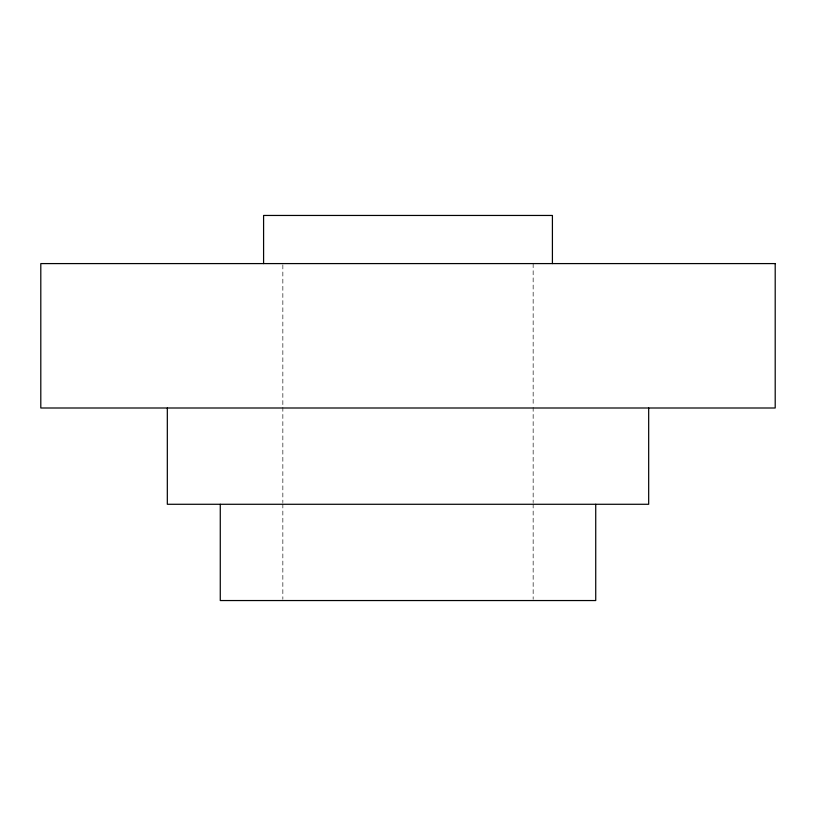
<?xml version="1.0" encoding="UTF-8"?>
<svg xmlns="http://www.w3.org/2000/svg" width="816" height="816" viewBox="0 0 816 816"><rect width="100%" height="100%" fill="white"/><g stroke="black" fill="none" stroke-linecap="round" stroke-linejoin="round"><path stroke-width="0.61" stroke-dasharray="4.08 3.06" d="M533.154 263.588L533.154 406.001M533.154 407.276L533.154 502.636M533.154 503.911L533.154 599.27M282.846 264.863L282.846 406.001M282.846 407.276L282.846 502.636M282.846 503.911L282.846 599.27"/><path stroke-width="1.22" d="M648.679 408L648.679 504.278L167.321 504.278L167.321 408M595.731 504.278L595.731 600.545L220.269 600.545L220.269 504.278M552.412 263.588L552.412 215.455L263.588 215.455L263.588 263.588M775.2 263.588L40.8 263.588L40.8 408L775.2 408L775.2 263.588"/></g></svg>
